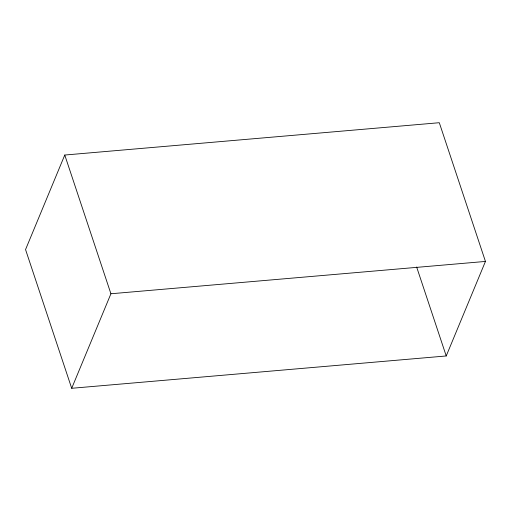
<?xml version="1.0" encoding="UTF-8"?>
<svg xmlns="http://www.w3.org/2000/svg" width="511" height="511" viewBox="0 0 511 511"><rect width="100%" height="100%" fill="white"/><g stroke="black" fill="none" stroke-linecap="round" stroke-linejoin="round"><path stroke-width="0.77" d="M64.769 155.037L25.55 249.566L71.7 388.29L446.231 355.963L485.45 261.434L439.3 122.71L64.769 155.037L110.919 293.761L71.7 388.29M110.919 293.761L485.45 261.434M416.637 266.998L446.231 355.963"/></g></svg>
